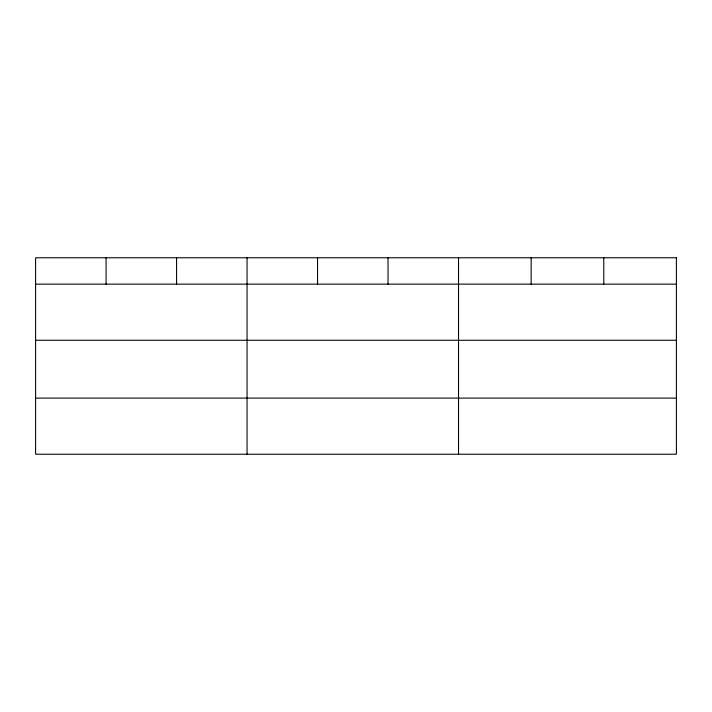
<?xml version="1.0" encoding="UTF-8"?>
<svg xmlns="http://www.w3.org/2000/svg" width="712" height="712" viewBox="0 0 712 712"><rect width="100%" height="100%" fill="white"/><g stroke="black" fill="none" stroke-linecap="round" stroke-linejoin="round"><path stroke-width="1.07" d="M35.6 284.141L676.4 284.141M35.6 340.274L676.4 340.274M35.6 398.097L676.4 398.097M603.776 257.771L603.776 284.141M531.152 257.771L531.152 284.141M458.528 257.771L458.528 454.229M388.04 257.771L388.04 284.141M317.552 257.771L317.552 284.141M247.064 257.771L247.064 454.229M176.576 257.771L176.576 284.141M106.088 257.771L106.088 284.141M676.4 257.771L35.6 257.771L35.6 454.229L676.4 454.229L676.4 257.771"/></g></svg>
